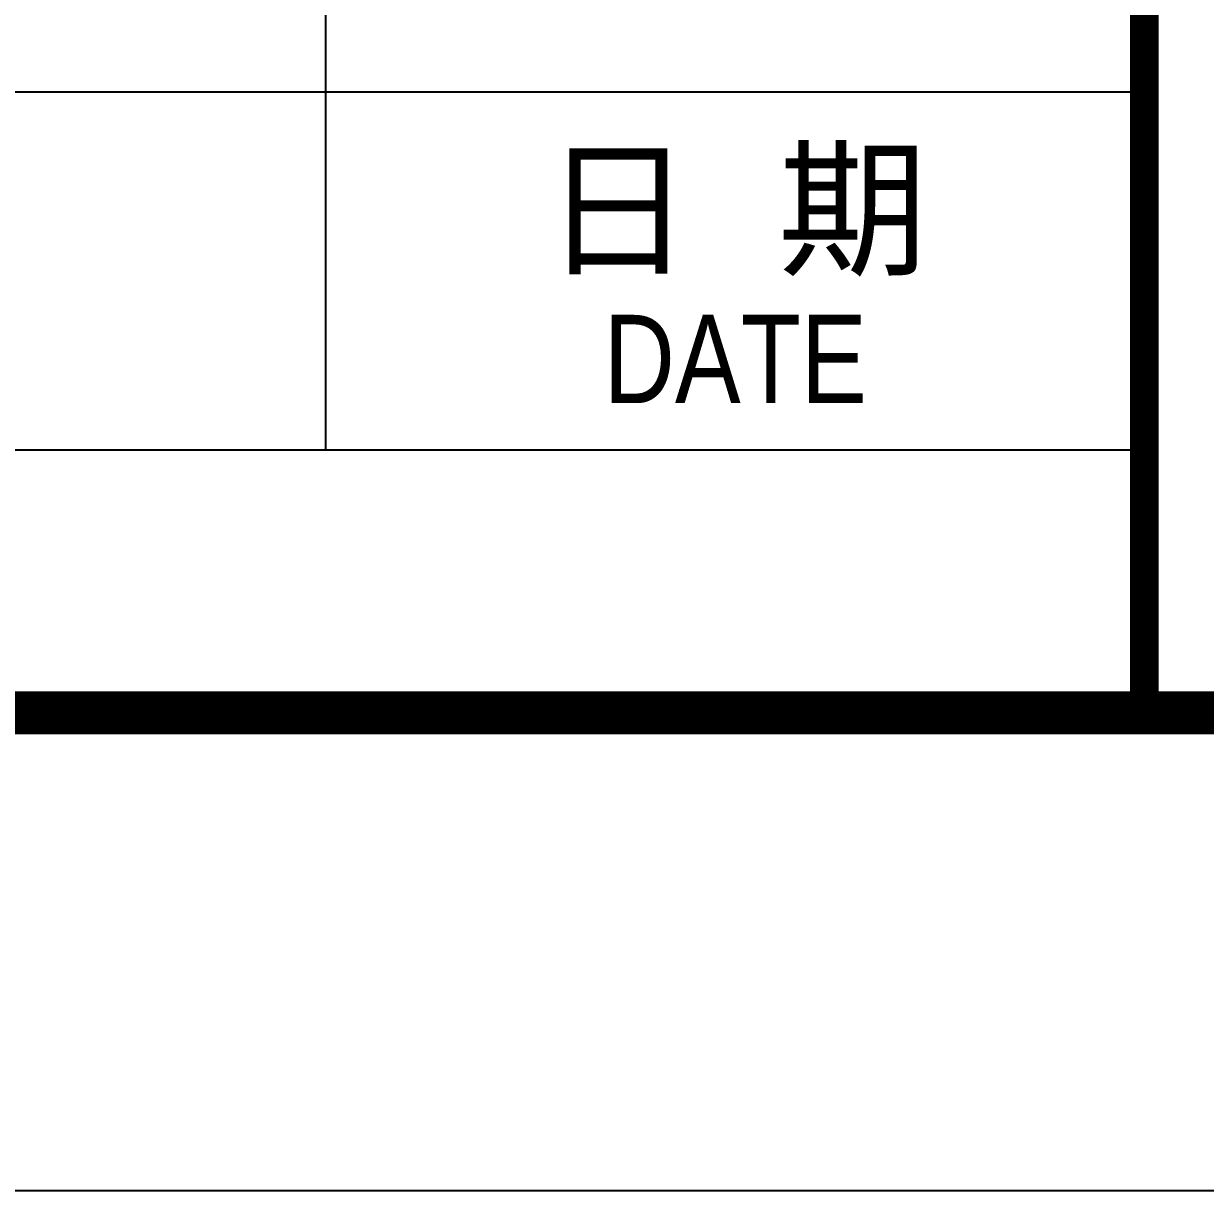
# Model space of a CAD drawing. Header units: millimetres. Extents: x -13522 to 160130, y -106845 to 23204.
# Drawn here: x 84413 to 86888, y -59400 to -56956 of the extents above; entities that cross this region are included whole.
import ezdxf
from ezdxf.enums import TextEntityAlignment as Align

# ---------------------------------------------------------------- set-up
doc = ezdxf.new("R2010")
doc.units = ezdxf.units.MM
doc.layers.add('0DataFlow-NsTitanTitle', color=8, linetype='Continuous')
doc.styles.add('TitleText', font='arial.ttf')

# ---------------------------------------------------------------- blocks, each defined once
blk = doc.blocks.new('title.2017')
at = {"const_width": 0.6}
blk.add_lwpolyline([(-180, 0), (-180, 46), (0, 46)], dxfattribs=at)
at = {"style": 'TitleText'}
for tag, height, p in [('PROJECT2L1', 3.25, (-106, 42)), ('DwgNAME2L1', 3.25, (-28, 42)), ('PROJECT1', 3.25, (-106, 39)), ('DwgNAME1', 3.25, (-28, 39)), ('PROJECT2L2', 3.25, (-106, 36)), ('DwgNAME2L2', 3.25, (-28, 36)), ('UNITNAME', 3.25, (-106, 27.25)), ('DwgNo', 3.25, (-28, 27.25)), ('ProjM', 3, (-154.5, 18.75)), ('SpeciM', 3, (-120.5, 18.75)), ('Made', 3, (-92, 18.75)), ('Chkd', 3, (-64, 18.75)), ('AuthD', 3, (-8, 18.75)), ('Appr', 3, (-36, 18.75)), ('Speci', 3, (-10, 11.25)), ('Stage', 3, (-46, 11.25)), ('Scale', 3, (-46, 3.75))]:
    blk.add_attdef(tag, text='', height=height, dxfattribs=at).set_placement(p, align=Align.MIDDLE_CENTER)
at = {"style": 'TitleText', "width": 0.8}
for tag, p in [('P', (-24.655, 4.766)), ('PT', (-11.828, 4.766))]:
    blk.add_attdef(tag, text='', height=3, dxfattribs=at).set_placement(p, align=Align.MIDDLE_CENTER)
blk = doc.blocks.new('InterText')
at = {"style": 'TitleText'}
blk.add_text('日  期', height=2.3, dxfattribs=at).set_placement((-8.569, 8.71), align=Align.BOTTOM_CENTER)
at = {"style": 'TitleText', "width": 0.8}
blk.add_text('DATE', height=1.85, dxfattribs=at).set_placement((-8.569, 5.933), align=Align.BOTTOM_CENTER)
blk = doc.blocks.new('intercheck.2017')
blk.add_line((-17.143, 5.5), (-17.143, 37))
at = {"ltscale": 2.5}
for p, q in [((0, 13), (-180, 13)), ((0, 5.5), (-180, 5.5))]:
    blk.add_line(p, q, dxfattribs=at)
blk.add_blockref('InterText', (0, 0))
at = {"style": 'TitleText'}
for p in [(-171.429, 33), (-111.429, 33), (-51.429, 33), (-171.429, 25), (-111.429, 25), (-51.429, 25), (-171.429, 17), (-111.429, 17), (-51.429, 17)]:
    blk.add_attdef('Speci', text='', height=3, dxfattribs=at).set_placement(p, align=Align.MIDDLE)
blk = doc.blocks.new('NsCAH-DrawFrame')
blk.add_lwpolyline([(-83100, -1000), (1000, -1000), (1000, 58400), (-83100, 58400)], close=True)
at = {"const_width": 90}
blk.add_lwpolyline([(-80600, 0), (0, 0), (0, 57400), (-80600, 57400)], close=True, dxfattribs=at)

msp = doc.modelspace()

# ---------------------------------------------------------------- block references
at = {"layer": '0DataFlow-NsTitanTitle'}
msp.add_blockref('NsCAH-DrawFrame', (104760.5, -58400), dxfattribs=at)
at = {"layer": '0DataFlow-NsTitanTitle', "xscale": 100, "yscale": 100, "zscale": 100}
for name, p in [('title.2017', (104760.5, -58400)), ('intercheck.2017', (86760.5, -58400))]:
    msp.add_blockref(name, p, dxfattribs=at)

doc.saveas('drawing.dxf')
